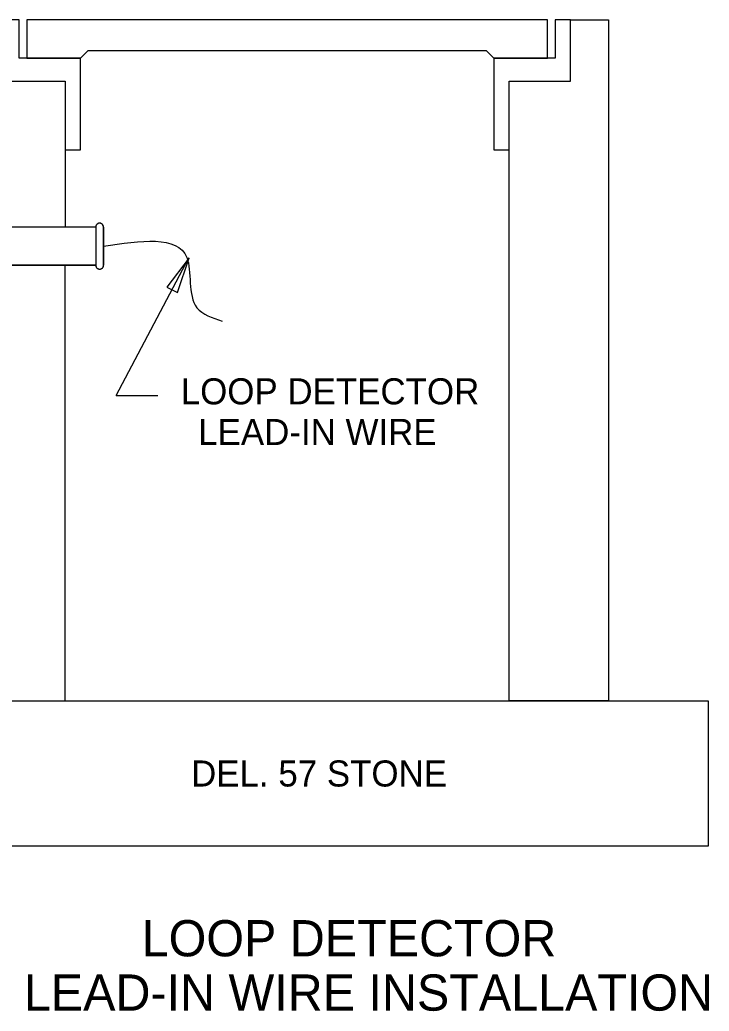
# Model space of a CAD drawing. Extents: x 1.3 to 15.2, y 0.6 to 8.9.
# Drawn here: x 12.798 to 15.176, y 4.76 to 8.181 of the extents above; entities that cross this region are included whole.
import ezdxf

# ---------------------------------------------------------------- set-up
doc = ezdxf.new("R2010")
doc.units = 0
for name, color, linetype in [('1013 STD_ Frame', 7, 'Continuous'), ('SD_P_Dimension Lines', 7, 'Continuous'), ('SD_P_Dimension Text', 7, 'Continuous'), ('SD_P_Shading', 7, 'Continuous'), ('SD_P_Subtitles', 7, 'Continuous'), ('SD_X_Exist Object Lines', 7, 'Continuous')]:
    doc.layers.add(name, color=color, linetype=linetype)

msp = doc.modelspace()

# ---------------------------------------------------------------- linework, layer by layer
at = {"layer": '1013 STD_ Frame'}
for p, q in [((13.0598, 7.4658), (12.12, 7.4658)), ((12.9538, 7.4658), (12.6108, 7.4658)), ((13.0598, 7.4658), (13.0598, 7.3338)), ((13.0858, 7.4658), (13.0858, 7.3338)), ((13.0598, 7.3338), (12.12, 7.3338))]:
    msp.add_line(p, q, dxfattribs=at)
for centre, start, end in [((13.0729, 7.466), 358.8542, 181.1458), ((13.0729, 7.3336), 180, 0)]:
    msp.add_arc(centre, 0.0132, start, end, dxfattribs=at)
at = {"layer": 'SD_P_Dimension Lines'}
for p, q in [((13.13, 6.8847), (13.381, 7.3592)), ((13.3812, 7.3598), (13.3042, 7.2588)), ((13.3412, 7.2398), (13.3812, 7.3598)), ((13.3042, 7.2588), (13.3412, 7.2398)), ((13.13, 6.8847), (13.274, 6.8847))]:
    msp.add_line(p, q, dxfattribs=at)
msp.add_spline([(13.0858, 7.3998), (13.3733, 7.3612), (13.4086, 7.1873), (13.4955, 7.1411)], degree=3, dxfattribs=at)
at = {"layer": 'SD_P_Shading'}
msp.add_lwpolyline([(11.988, 7.3338), (13.0598, 7.3338), (13.0598, 7.3323), (13.0603, 7.33), (13.0612, 7.3277), (13.0622, 7.326), (13.0634, 7.3245), (13.0647, 7.3233), (13.0662, 7.3223), (13.0676, 7.3216), (13.0689, 7.3211), (13.0702, 7.3207), (13.0716, 7.3205), (13.0729, 7.3204), (13.0741, 7.3205), (13.0754, 7.3207), (13.0769, 7.3211), (13.0783, 7.3216), (13.0797, 7.3223), (13.0807, 7.323), (13.0819, 7.324), (13.083, 7.3251), (13.0839, 7.3263), (13.0848, 7.3278), (13.0852, 7.3287), (13.0857, 7.3301), (13.086, 7.3314), (13.0862, 7.3336), (13.0858, 7.3338), (13.0858, 7.4658), (13.0862, 7.4658), (13.0859, 7.4687), (13.0848, 7.4717), (13.0834, 7.474), (13.0819, 7.4757), (13.08, 7.4771), (13.0774, 7.4784), (13.0749, 7.479), (13.0729, 7.4792), (13.0699, 7.4788), (13.0667, 7.4776), (13.0638, 7.4755), (13.0614, 7.4723), (13.06, 7.4686), (13.0597, 7.4657), (12.6108, 7.4658)], dxfattribs=at)
at = {"layer": 'SD_X_Exist Object Lines'}
for p, q in [((14.6968, 8.181), (14.8288, 8.181)), ((14.8288, 8.181), (14.8288, 5.831)), ((12.9538, 7.732), (12.9538, 7.4658)), ((14.4858, 5.831), (14.4858, 7.732)), ((14.8288, 5.831), (14.4858, 5.831))]:
    msp.add_line(p, q, dxfattribs=at)
for points in [[(12.7428, 8.181), (12.7428, 7.969), (12.9538, 7.969), (12.9538, 7.732), (13.0068, 7.732), (13.0068, 8.049), (12.7958, 8.049), (12.7958, 8.181)], [(12.8218, 8.181), (12.8218, 8.049), (13.0068, 8.049), (13.0338, 8.075), (14.4068, 8.075), (14.4328, 8.049), (14.6178, 8.049), (14.6178, 8.181)], [(14.4328, 7.732), (14.4858, 7.732), (14.4858, 7.969), (14.6968, 7.969), (14.6968, 8.181), (14.6448, 8.181), (14.6448, 8.049), (14.4328, 8.049)], [(12.9538, 7.3338), (12.6108, 7.3338), (12.6108, 5.831), (12.9538, 5.831)], [(12.2678, 5.831), (15.1728, 5.831), (15.1728, 5.329), (12.2678, 5.329)]]:
    msp.add_lwpolyline(points, close=True, dxfattribs=at)

# ---------------------------------------------------------------- texts
at = {"layer": 'SD_P_Dimension Text'}
for s, p in [('LOOP DETECTOR', (13.3528, 6.8539)), ('LEAD-IN WIRE', (13.413, 6.7135)), ('DEL. 57 STONE', (13.3884, 5.535))]:
    msp.add_text(s, height=0.09, dxfattribs=at).set_placement(p)
at = {"layer": 'SD_P_Subtitles'}
for s, p in [('LOOP DETECTOR', (13.218, 4.9489)), ('LEAD-IN WIRE INSTALLATION', (12.8116, 4.7614))]:
    msp.add_text(s, height=0.125, dxfattribs=at).set_placement(p)

doc.saveas('drawing.dxf')
